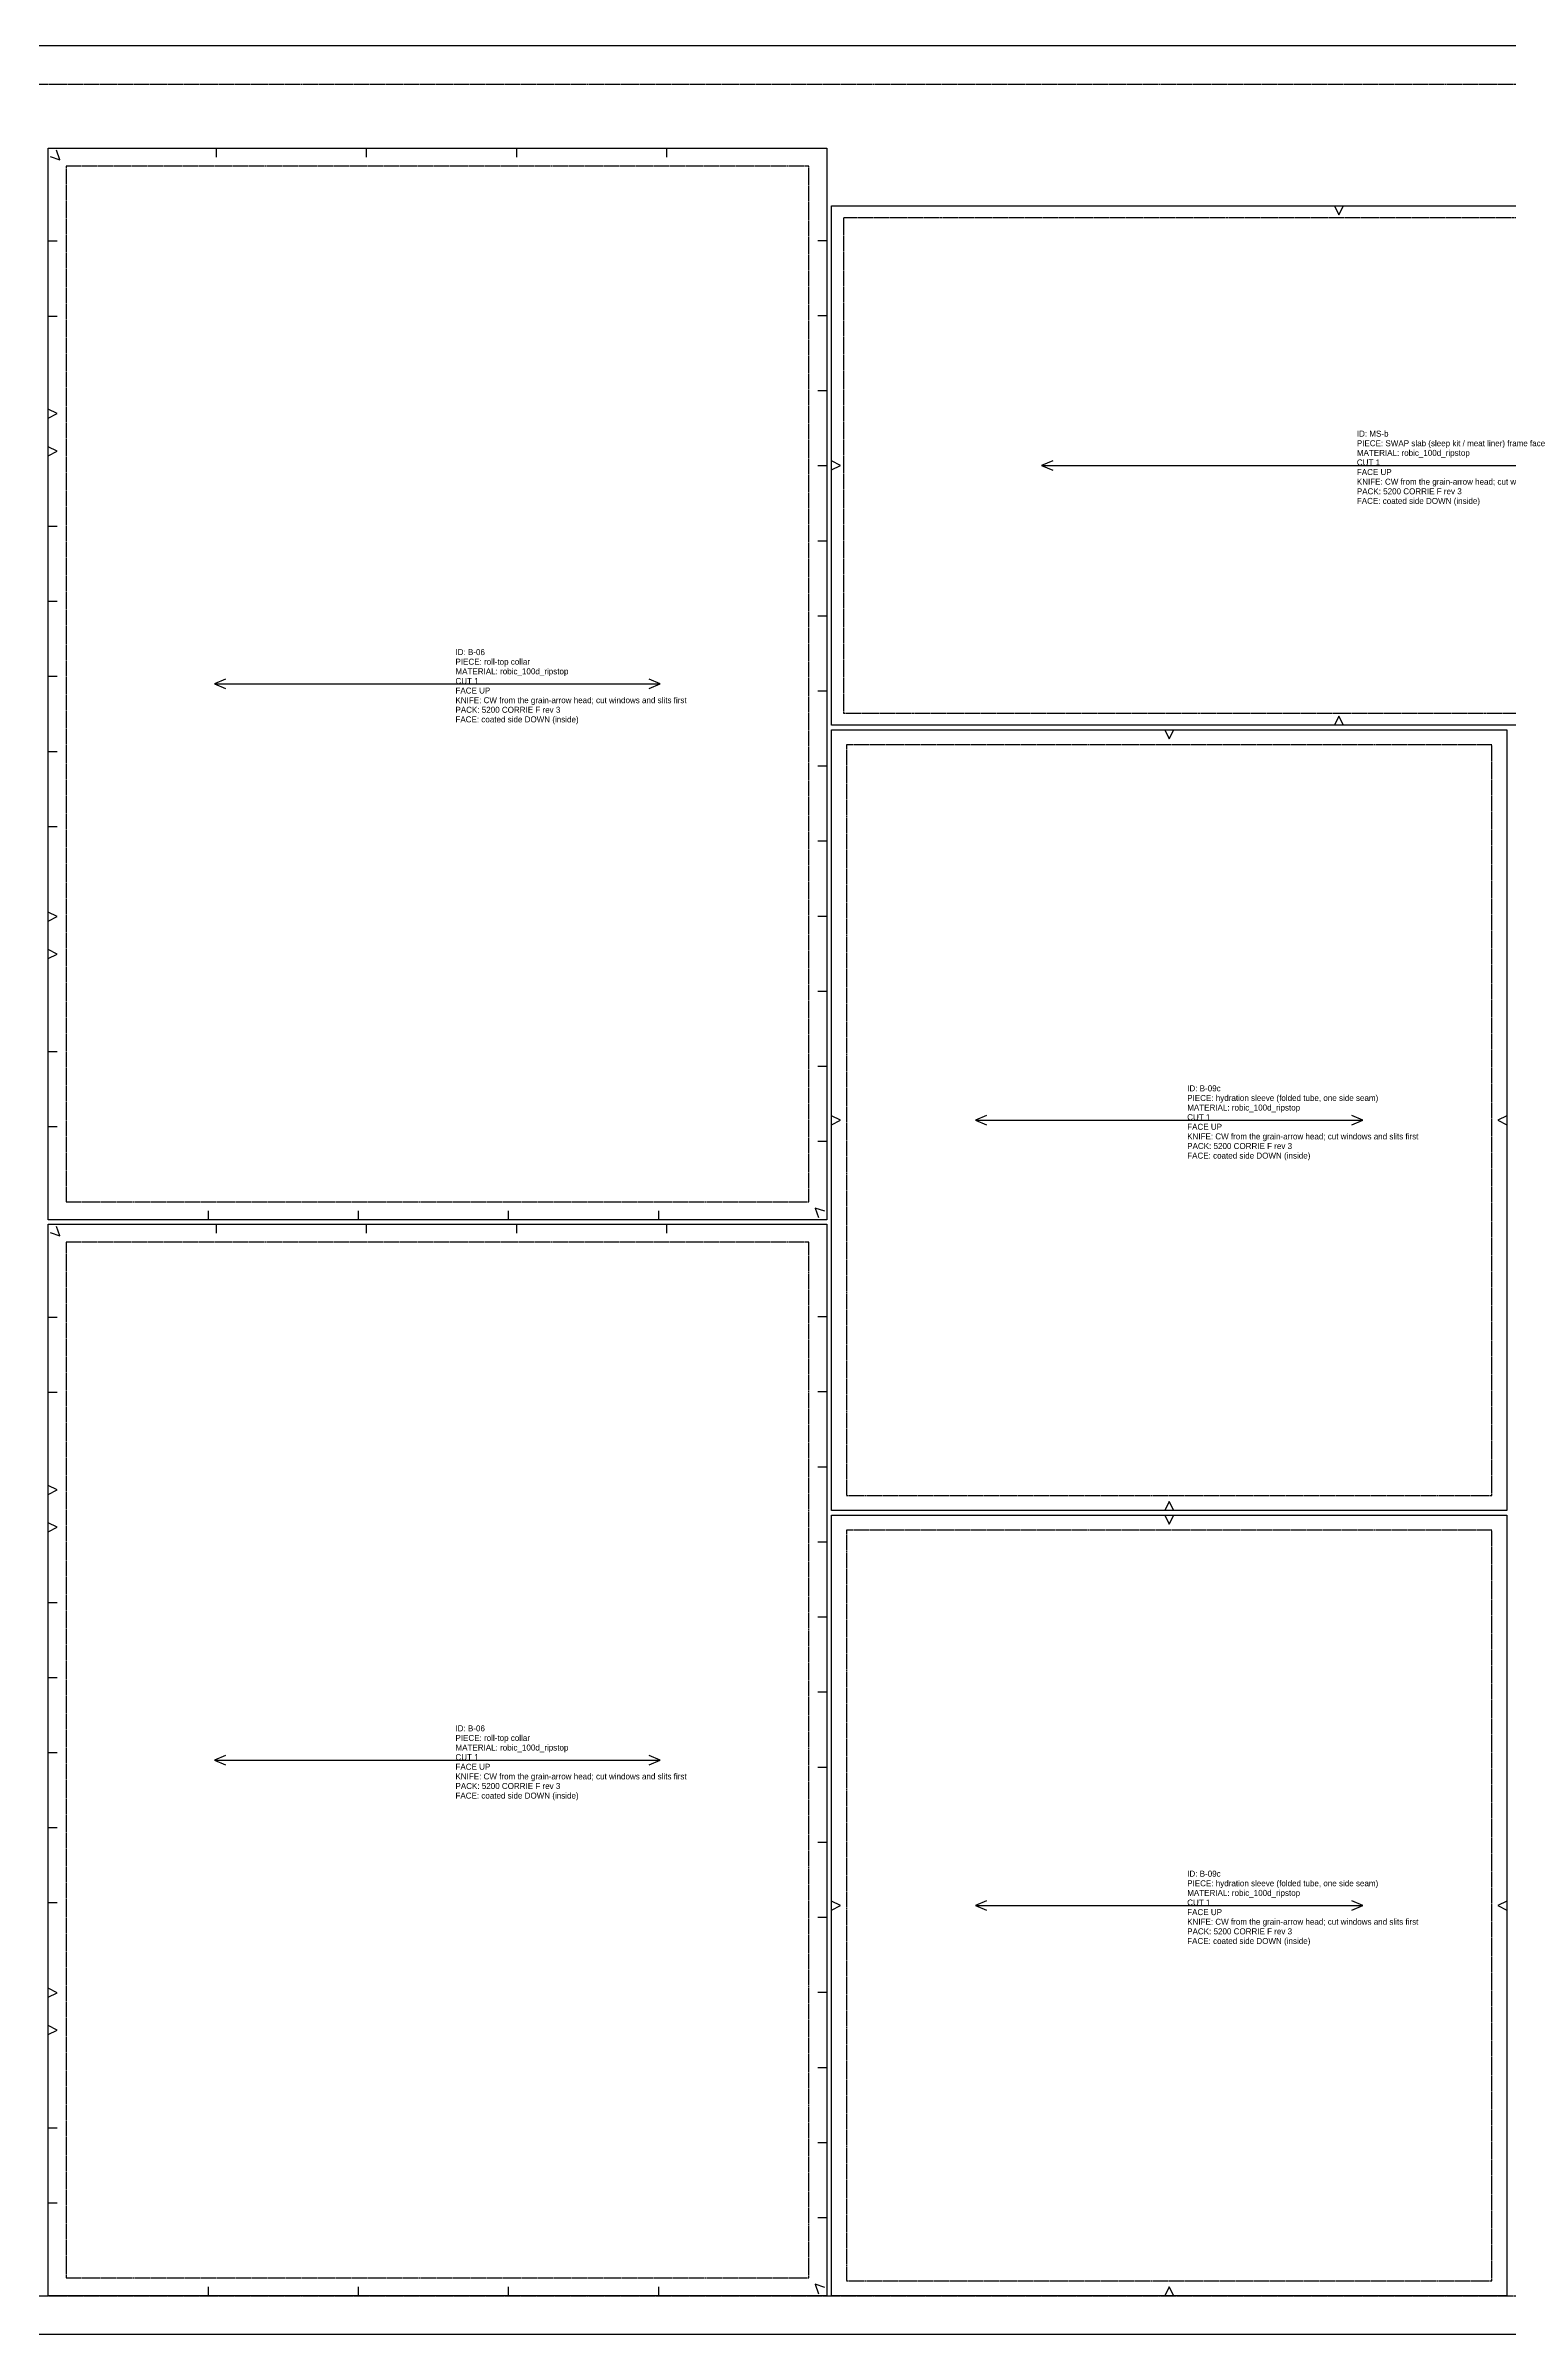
# Model space of a CAD drawing. Header units: millimetres. Extents: x 0 to 9408, y -22 to 1524.
# Drawn here: x 2086 to 3060, y 0 to 1524 of the extents above; entities that cross this region are included whole.
import ezdxf

# ---------------------------------------------------------------- set-up
doc = ezdxf.new("R2010")
doc.units = ezdxf.units.MM
doc.linetypes.add('DASHED', pattern=[1.524, 1.27, -0.254])
for name, color, linetype in [('CUT', 7, 'Continuous'), ('GRAIN', 5, 'Continuous'), ('NOTCH', 1, 'Continuous'), ('SEW', 3, 'Continuous'), ('TEXT', 2, 'Continuous')]:
    doc.layers.add(name, color=color, linetype=linetype)

msp = doc.modelspace()

# ---------------------------------------------------------------- linework, layer by layer
at = {"layer": 'CUT'}
for points in [[(2087.2, 1455.9), (2606, 1455.9), (2606, 742.2), (2087.2, 742.2)], [(2609, 1417.5), (3285, 1417.5), (3285, 1071.5), (2609, 1071.5)], [(2609, 1068.5), (3059, 1068.5), (3059, 548.5), (2609, 548.5)], [(2087.2, 739.2), (2606, 739.2), (2606, 25.5), (2087.2, 25.5)], [(2609, 545.5), (3059, 545.5), (3059, 25.5), (2609, 25.5)]]:
    msp.add_lwpolyline(points, close=True, dxfattribs=at)
at = {"layer": 'GRAIN'}
for points in [[(2756.4, 1247.6), (2749, 1244.5), (2756.4, 1241.4)], [(2749, 1244.5), (3145, 1244.5)], [(2205.5, 1102.2), (2198.2, 1099), (2205.5, 1095.9)], [(2198.2, 1099), (2495, 1099)], [(2487.7, 1095.9), (2495, 1099), (2487.7, 1102.2)], [(2712.4, 811.6), (2705, 808.5), (2712.4, 805.4)], [(2705, 808.5), (2963, 808.5)], [(2955.6, 805.4), (2963, 808.5), (2955.6, 811.6)], [(2205.5, 385.5), (2198.2, 382.3), (2205.5, 379.2)], [(2198.2, 382.3), (2495, 382.3)], [(2487.7, 379.2), (2495, 382.3), (2487.7, 385.5)], [(2712.4, 288.6), (2705, 285.5), (2712.4, 282.4)], [(2705, 285.5), (2963, 285.5)], [(2955.6, 282.4), (2963, 285.5), (2955.6, 288.6)]]:
    msp.add_lwpolyline(points, dxfattribs=at)
at = {"layer": 'NOTCH'}
for points in [[(2088.6, 1450.2), (2095, 1448.1), (2092.8, 1454.5)], [(2199.2, 1455.9), (2199.2, 1449.9)], [(2299.2, 1455.9), (2299.2, 1449.9)], [(2399.2, 1455.9), (2399.2, 1449.9)], [(2499.2, 1455.9), (2499.2, 1449.9)], [(2944, 1417.5), (2947, 1411.5), (2950, 1417.5)], [(2087.2, 1394), (2093.2, 1394)], [(2606, 1394.2), (2600, 1394.2)], [(2087.2, 1344), (2093.2, 1344)], [(2606, 1344.2), (2600, 1344.2)], [(2087.2, 1276), (2093.2, 1279), (2087.2, 1282)], [(2606, 1294.2), (2600, 1294.2)], [(2087.2, 1251), (2093.2, 1254), (2087.2, 1257)], [(2606, 1244.2), (2600, 1244.2)], [(2609, 1241.5), (2615, 1244.5), (2609, 1247.5)], [(2087.2, 1204.1), (2093.2, 1204.1)], [(2606, 1194.2), (2600, 1194.2)], [(2087.2, 1154.1), (2093.2, 1154.1)], [(2606, 1144.2), (2600, 1144.2)], [(2087.2, 1104.1), (2093.2, 1104.1)], [(2606, 1094.2), (2600, 1094.2)], [(2831, 1068.5), (2834, 1062.5), (2837, 1068.5)], [(2950, 1071.5), (2947, 1077.5), (2944, 1071.5)], [(2087.2, 1054.1), (2093.2, 1054.1)], [(2606, 1044.2), (2600, 1044.2)], [(2087.2, 1004.1), (2093.2, 1004.1)], [(2606, 994.2), (2600, 994.2)], [(2087.2, 941.1), (2093.2, 944.1), (2087.2, 947.1)], [(2606, 944.2), (2600, 944.2)], [(2087.2, 916.1), (2093.2, 919.1), (2087.2, 922.1)], [(2606, 894.2), (2600, 894.2)], [(2087.2, 854.2), (2093.2, 854.2)], [(2606, 844.2), (2600, 844.2)], [(2609, 805.5), (2615, 808.5), (2609, 811.5)], [(3059, 811.5), (3053, 808.5), (3059, 805.5)], [(2087.2, 804.2), (2093.2, 804.2)], [(2606, 794.2), (2600, 794.2)], [(2194, 742.2), (2194, 748.2)], [(2294, 742.2), (2294, 748.2)], [(2394, 742.2), (2394, 748.2)], [(2494, 742.2), (2494, 748.2)], [(2604.6, 747.8), (2598.2, 749.9), (2600.4, 743.6)], [(2088.6, 733.6), (2095, 731.4), (2092.8, 737.8)], [(2199.2, 739.2), (2199.2, 733.2)], [(2299.2, 739.2), (2299.2, 733.2)], [(2399.2, 739.2), (2399.2, 733.2)], [(2499.2, 739.2), (2499.2, 733.2)], [(2087.2, 677.3), (2093.2, 677.3)], [(2606, 677.5), (2600, 677.5)], [(2087.2, 627.3), (2093.2, 627.3)], [(2606, 627.5), (2600, 627.5)], [(2087.2, 559.3), (2093.2, 562.3), (2087.2, 565.3)], [(2606, 577.5), (2600, 577.5)], [(2837, 548.5), (2834, 554.5), (2831, 548.5)], [(2087.2, 534.4), (2093.2, 537.4), (2087.2, 540.4)], [(2831, 545.5), (2834, 539.5), (2837, 545.5)], [(2606, 527.5), (2600, 527.5)], [(2087.2, 487.4), (2093.2, 487.4)], [(2606, 477.5), (2600, 477.5)], [(2087.2, 437.4), (2093.2, 437.4)], [(2606, 427.5), (2600, 427.5)], [(2087.2, 387.4), (2093.2, 387.4)], [(2606, 377.5), (2600, 377.5)], [(2087.2, 337.4), (2093.2, 337.4)], [(2606, 327.5), (2600, 327.5)], [(2087.2, 287.4), (2093.2, 287.4)], [(2606, 277.5), (2600, 277.5)], [(2609, 282.5), (2615, 285.5), (2609, 288.5)], [(3059, 288.5), (3053, 285.5), (3059, 282.5)], [(2087.2, 224.4), (2093.2, 227.4), (2087.2, 230.4)], [(2606, 227.5), (2600, 227.5)], [(2087.2, 199.5), (2093.2, 202.5), (2087.2, 205.5)], [(2606, 177.5), (2600, 177.5)], [(2087.2, 137.5), (2093.2, 137.5)], [(2606, 127.5), (2600, 127.5)], [(2087.2, 87.5), (2093.2, 87.5)], [(2606, 77.5), (2600, 77.5)], [(2194, 25.5), (2194, 31.5)], [(2294, 25.5), (2294, 31.5)], [(2394, 25.5), (2394, 31.5)], [(2494, 25.5), (2494, 31.5)], [(2604.6, 31.1), (2598.2, 33.3), (2600.4, 26.9)], [(2837, 25.5), (2834, 31.5), (2831, 25.5)]]:
    msp.add_lwpolyline(points, dxfattribs=at)
at = {"layer": 'SEW', "linetype": 'DASHED'}
for points in [[(2099.2, 1443.9), (2099.2, 754.2), (2594, 754.2), (2594, 1443.9)], [(2617, 1409.5), (2617, 1079.5), (3277, 1079.5), (3277, 1409.5)], [(2619, 1058.5), (2619, 558.5), (3049, 558.5), (3049, 1058.5)], [(2099.2, 727.2), (2099.2, 37.5), (2594, 37.5), (2594, 727.2)], [(2619, 535.5), (2619, 35.5), (3049, 35.5), (3049, 535.5)]]:
    msp.add_lwpolyline(points, close=True, dxfattribs=at)
at = {"layer": 'TEXT', "linetype": 'DASHED'}
for p, q in [((0, 1498.5), (9305, 1498.5)), ((0, 25.5), (9305, 25.5))]:
    msp.add_line(p, q, dxfattribs=at)
at = {"layer": 'TEXT'}
msp.add_lwpolyline([(0, 0), (9305, 0), (9305, 1524), (0, 1524)], close=True, dxfattribs=at)

# ---------------------------------------------------------------- texts
for s, p in [('ID: MS-b', (2959, 1263.7)), ('PIECE: SWAP slab (sleep kit / meat liner) frame face', (2959, 1257.3)), ('MATERIAL: robic_100d_ripstop', (2959, 1250.9)), ('CUT 1', (2959, 1244.5)), ('FACE UP', (2959, 1238.1)), ('KNIFE: CW from the grain-arrow head; cut windows and slits first', (2959, 1231.7)), ('PACK: 5200 CORRIE F rev 3', (2959, 1225.3)), ('FACE: coated side DOWN (inside)', (2959, 1218.9)), ('PIECE: roll-top collar', (2358.6, 1111.8)), ('ID: B-06', (2358.6, 1118.2)), ('CUT 1', (2358.6, 1099)), ('MATERIAL: robic_100d_ripstop', (2358.6, 1105.4)), ('FACE UP', (2358.6, 1092.6)), ('KNIFE: CW from the grain-arrow head; cut windows and slits first', (2358.6, 1086.2)), ('PACK: 5200 CORRIE F rev 3', (2358.6, 1079.8)), ('FACE: coated side DOWN (inside)', (2358.6, 1073.4)), ('PIECE: hydration sleeve (folded tube, one side seam)', (2846, 821.3)), ('ID: B-09c', (2846, 827.7)), ('CUT 1', (2846, 808.5)), ('MATERIAL: robic_100d_ripstop', (2846, 814.9)), ('FACE UP', (2846, 802.1)), ('KNIFE: CW from the grain-arrow head; cut windows and slits first', (2846, 795.7)), ('PACK: 5200 CORRIE F rev 3', (2846, 789.3)), ('FACE: coated side DOWN (inside)', (2846, 782.9)), ('PIECE: roll-top collar', (2358.6, 395.1)), ('ID: B-06', (2358.6, 401.5)), ('CUT 1', (2358.6, 382.3)), ('MATERIAL: robic_100d_ripstop', (2358.6, 388.7)), ('FACE UP', (2358.6, 375.9)), ('KNIFE: CW from the grain-arrow head; cut windows and slits first', (2358.6, 369.5)), ('PACK: 5200 CORRIE F rev 3', (2358.6, 363.1)), ('FACE: coated side DOWN (inside)', (2358.6, 356.7)), ('ID: B-09c', (2846, 304.7)), ('PIECE: hydration sleeve (folded tube, one side seam)', (2846, 298.3)), ('MATERIAL: robic_100d_ripstop', (2846, 291.9)), ('CUT 1', (2846, 285.5)), ('FACE UP', (2846, 279.1)), ('KNIFE: CW from the grain-arrow head; cut windows and slits first', (2846, 272.7)), ('PACK: 5200 CORRIE F rev 3', (2846, 266.3)), ('FACE: coated side DOWN (inside)', (2846, 259.9))]:
    msp.add_text(s, height=4, dxfattribs=at).set_placement(p)

doc.saveas('drawing.dxf')
